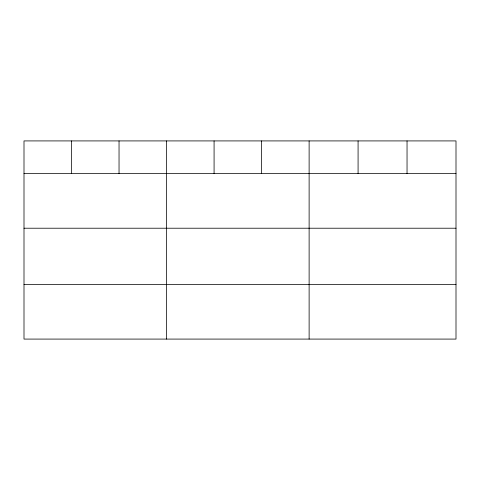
<?xml version="1.0" encoding="UTF-8"?>
<svg xmlns="http://www.w3.org/2000/svg" width="480" height="480" viewBox="0 0 480 480"><rect width="100%" height="100%" fill="white"/><g stroke="black" fill="none" stroke-linecap="round" stroke-linejoin="round"><path stroke-width="0.72" d="M456 228.216L456 140.916L24 140.916L24 339.084L456 339.084L456 228.216L24 228.216M24 173.61L456 173.61M24 284.478L456 284.478M407.04 140.916L407.04 173.61M358.08 140.916L358.08 173.61M309.12 140.916L309.12 339.084M261.6 140.916L261.6 173.61M214.08 140.916L214.08 173.61M166.56 140.916L166.56 339.084M119.04 140.916L119.04 173.61M71.52 140.916L71.52 173.61"/></g></svg>
